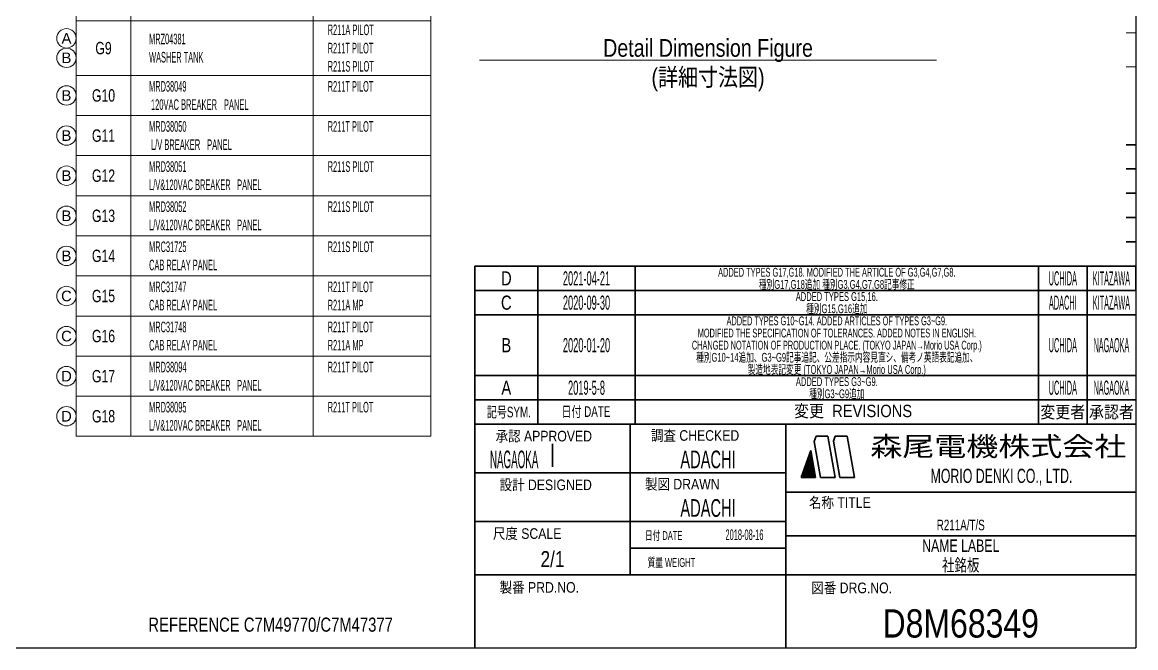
# Model space of a CAD drawing. Header units: millimetres. Extents: x 7 to 413, y 10 to 287.
# Drawn here: x 183.9 to 413, y 10.2 to 138.9 of the extents above; entities that cross this region are included whole.
import ezdxf
from ezdxf.enums import TextEntityAlignment as Align

# ---------------------------------------------------------------- set-up
doc = ezdxf.new("R2010")
doc.units = ezdxf.units.MM
for name, color, linetype in [('GR1_16', 7, 'Continuous'), ('GR2_05', 7, 'Continuous'), ('図面枠D8M', 7, 'Continuous'), ('表題、部品表', 7, 'Continuous')]:
    doc.layers.add(name, color=color, linetype=linetype)
doc.styles.add('HG丸ｺﾞｼｯｸM-PRO', font='')
doc.styles.get('HG丸ｺﾞｼｯｸM-PRO').set_extended_font_data('HG丸ｺﾞｼｯｸM-PRO')

# ---------------------------------------------------------------- blocks, each defined once
blk = doc.blocks.new('BLKF024')
at = {"layer": '図面枠D8M', "color": 4, "linetype": 'Continuous', "lineweight": 13}
for p, q in [((345.911475, 50.111631), (346.227307, 50.427463)), ((345.992404, 50.333981), (346.206109, 50.547686)), ((346.073333, 50.556331), (346.18491, 50.667909)), ((346.154262, 50.778681), (346.163712, 50.788131)), ((344.373827, 45.886976), (346.63008, 48.143229)), ((344.454756, 46.109327), (346.608881, 48.263452)), ((344.535684, 46.331677), (346.587682, 48.383675)), ((344.616613, 46.554027), (346.566484, 48.503898)), ((344.697542, 46.776377), (346.545285, 48.624121)), ((344.778471, 46.998727), (346.524087, 48.744343)), ((344.8594, 47.221078), (346.502888, 48.864566)), ((344.940329, 47.443428), (346.48169, 48.984789)), ((345.021258, 47.665778), (346.460491, 49.105012)), ((345.102186, 47.888128), (346.439293, 49.225235)), ((345.183115, 48.110479), (346.418094, 49.345457)), ((345.264044, 48.332829), (346.396896, 49.46568)), ((345.344973, 48.555179), (346.375697, 49.585903)), ((345.425902, 48.777529), (346.354499, 49.706126)), ((345.506831, 48.999879), (346.3333, 49.826349)), ((345.58776, 49.22223), (346.312102, 49.946572)), ((345.668689, 49.44458), (346.290903, 50.066794)), ((345.749617, 49.66693), (346.269705, 50.187017)), ((345.830546, 49.88928), (346.248506, 50.30724)), ((344.157871, 45.246757), (346.693675, 47.782561)), ((344.211969, 45.442276), (346.672477, 47.902784)), ((344.292898, 45.664626), (346.651278, 48.023006)), ((344.299292, 45.246757), (346.714874, 47.662338)), ((344.440714, 45.246757), (346.736072, 47.542115)), ((344.582135, 45.246757), (346.757271, 47.421892)), ((344.723556, 45.246757), (346.778469, 47.301669)), ((344.864978, 45.246757), (346.799668, 47.181447)), ((345.006399, 45.246757), (346.820866, 47.061224)), ((345.147821, 45.246757), (346.842065, 46.941001)), ((345.289242, 45.246757), (346.863263, 46.820778)), ((345.430663, 45.246757), (346.884462, 46.700555)), ((345.572085, 45.246757), (346.90566, 46.580332)), ((345.713506, 45.246757), (346.926859, 46.46011)), ((345.854927, 45.246757), (346.948057, 46.339887)), ((345.996349, 45.246757), (346.969256, 46.219664)), ((346.13777, 45.246757), (346.990455, 46.099441)), ((346.279191, 45.246757), (347.011653, 45.979218)), ((346.420613, 45.246757), (347.032852, 45.858995)), ((346.562034, 45.246757), (347.05405, 45.738773)), ((346.703455, 45.246757), (347.075249, 45.61855)), ((346.844877, 45.246757), (347.096447, 45.498327)), ((346.986298, 45.246757), (347.117646, 45.378104)), ((347.12772, 45.246757), (347.138844, 45.257881))]:
    blk.add_line(p, q, dxfattribs=at)
blk = doc.blocks.new('BLKF023')
at = {"layer": '図面枠D8M', "color": 2, "linetype": 'Continuous', "lineweight": 25}
for p in [(413, 286.75), (7, 10.25)]:
    blk.add_line(p, (413, 10.25), dxfattribs=at)
at = {"layer": '図面枠D8M', "color": 4, "linetype": 'Continuous', "lineweight": 13}
for p, q in [((413, 136.75), (411, 136.75)), ((411, 129.75), (413, 129.75))]:
    blk.add_line(p, q, dxfattribs=at)
at = {"layer": '図面枠D8M', "color": 3, "linetype": 'Continuous', "lineweight": 35}
for p, q in [((413, 113.75), (411, 113.75)), ((413, 108.75), (411, 108.75)), ((413, 103.75), (411, 103.75)), ((413, 98.75), (411, 98.75)), ((413, 93.75), (411, 93.75)), ((413, 88.75), (411, 88.75)), ((277, 83.75), (413, 83.75)), ((277, 83.75), (277, 10.25)), ((290, 83.75), (290, 56.25)), ((310, 83.75), (310, 56.25)), ((393, 83.75), (393, 56.25)), ((403, 83.75), (403, 56.25)), ((277, 78.75), (413, 78.75)), ((277, 66.25), (413, 66.25)), ((277, 61.25), (413, 61.25)), ((277, 56.25), (413, 56.25)), ((309, 56.25), (309, 25.25)), ((341, 56.25), (341, 10.25)), ((346.84, 52.65), (347.23, 53.75)), ((347.23, 53.75), (349.64, 53.75)), ((351.14, 45.25), (349.64, 53.75)), ((351.18, 53.75), (350.82, 52.76)), ((352.14, 45.25), (350.82, 52.76)), ((351.18, 53.75), (353.64, 53.75)), ((355.14, 45.25), (353.64, 53.75)), ((293, 52.17), (293, 47.48)), ((344.14, 45.25), (346.16, 50.8)), ((347.14, 45.25), (346.16, 50.8)), ((348.14, 45.25), (346.84, 52.65)), ((277, 46.25), (341, 46.25)), ((344.14, 45.25), (347.14, 45.25)), ((348.14, 45.25), (351.14, 45.25)), ((352.14, 45.25), (355.14, 45.25)), ((341, 42.25), (413, 42.25)), ((277, 36.25), (341, 36.25)), ((341, 33.25), (413, 33.25)), ((309, 30.75), (341, 30.75)), ((277, 25.25), (413, 25.25))]:
    blk.add_line(p, q, dxfattribs=at)
at = {"layer": '図面枠D8M', "color": 4, "linetype": 'Continuous', "lineweight": 13}
blk.add_blockref('BLKF024', (0, 0), dxfattribs=at)
at = {"layer": '図面枠D8M', "color": 4, "linetype": 'Continuous', "lineweight": 13, "style": 'HG丸ｺﾞｼｯｸM-PRO'}
for s, height, width, p in [('記号SYM.', 2.182, 0.69227, (284.03, 58.74)), ('日付 DATE', 2.182, 0.692507, (299.87, 58.83)), ('変更  REVISIONS', 2.5455, 0.887352, (354.85, 58.97)), ('変更者', 2.545, 0.887717, (398, 58.75)), ('承認者', 2.545, 0.887717, (408, 58.75)), ('承認 APPROVED', 2.1818, 0.863151, (291.21, 53.79)), ('調査 CHECKED', 2.182, 0.863174, (322.34, 53.92)), ('設計 DESIGNED', 2.1818, 0.862613, (291.61, 43.76)), ('製図 DRAWN', 2.182, 0.863099, (319.7, 43.9)), ('名称 TITLE', 2.182, 0.862489, (352.13, 40.11)), ('尺度 SCALE', 2.182, 0.862581, (287.78, 33.74)), ('日付 DATE', 1.818, 0.618255, (315.88, 33.34)), ('質量 WEIGHT', 1.818, 0.618812, (317.46, 27.8)), ('製番 PRD.NO.', 2.182, 0.863299, (290.29, 22.66)), ('図番 DRG.NO.', 2.182, 0.863083, (354.56, 22.56))]:
    blk.add_text(s, height=height, dxfattribs=dict(at, width=width)).set_placement(p, align=Align.MIDDLE_CENTER)
at = {"layer": '図面枠D8M', "color": 2, "linetype": 'Continuous', "lineweight": 25, "style": 'HG丸ｺﾞｼｯｸM-PRO', "width": 1.206081}
blk.add_text('森尾電機株式会社', height=4, dxfattribs=at).set_placement((384.72, 51.68), align=Align.MIDDLE_CENTER)
at = {"layer": '図面枠D8M', "color": 3, "linetype": 'Continuous', "lineweight": 35, "style": 'HG丸ｺﾞｼｯｸM-PRO', "width": 0.652197}
blk.add_text('MORIO DENKI CO., LTD.', height=2.9091, dxfattribs=at).set_placement((385.38, 45.61), align=Align.MIDDLE_CENTER)
blk = doc.blocks.new('BLKF025')
at = {"layer": '図面枠D8M', "color": 3, "linetype": 'Continuous', "lineweight": 35, "style": 'HG丸ｺﾞｼｯｸM-PRO'}
for s, height, width, p in [('D', 2.91, 0.784656, (283.5, 86.25)), ('2021-04-21', 2.909, 0.488281, (300, 86.25)), ('ADDED TYPES G17,G18. MODIFIED THE ARTICLE OF G3,G4,G7,G8.', 1.8182, 0.577463, (351.5, 87.5)), ('UCHIDA', 2.909, 0.3908, (398, 86.25)), ('KITAZAWA', 2.909, 0.308644, (408, 86.25)), ('C', 2.91, 0.782198, (283.5, 81.25)), ('2020-09-30', 2.909, 0.488281, (300, 81.25)), ('ADDED TYPES G15,16.', 1.8182, 0.618085, (351.5, 82.5)), ('ADACHI', 2.909, 0.39045, (398, 81.25)), ('KITAZAWA', 2.909, 0.308644, (408, 81.25)), ('ADDED TYPES G10~G14. ADDED ARTICLES OF TYPES G3~G9.', 1.8182, 0.498272, (351.5, 77.5)), ('B', 2.91, 0.78204, (283.5, 72.5)), ('2020-01-20', 2.909, 0.488281, (300, 72.5)), ('UCHIDA', 2.909, 0.3908, (398, 72.5)), ('NAGAOKA', 2.909, 0.334453, (408, 72.5)), ('A', 2.91, 0.782973, (283.5, 63.75)), ('2019-5-8', 2.909, 0.488281, (300, 63.75)), ('ADDED TYPES G3~G9.', 1.8182, 0.617784, (351.5, 65)), ('UCHIDA', 2.909, 0.3908, (398, 63.75)), ('NAGAOKA', 2.909, 0.334453, (408, 63.75)), ('NAGAOKA', 3.636, 0.414524, (285.11, 49)), ('ADACHI', 3.636, 0.619335, (325, 49)), ('ADACHI', 3.636, 0.619335, (325, 39)), ('R211A/T/S', 2.182, 0.692242, (377, 35.5)), ('2018-08-16', 2.182, 0.482412, (332.5, 33.5)), ('NAME LABEL', 2.545, 0.742708, (377, 31.25)), ('2/1', 3.273, 0.80628, (293, 28.5)), ('D8M68349', 5.818, 0.845432, (377, 15.25))]:
    blk.add_text(s, height=height, dxfattribs=dict(at, width=width)).set_placement(p, align=Align.MIDDLE_CENTER)
blk = doc.blocks.new('BLKF059')
at = {"layer": '表題、部品表', "color": 4, "linetype": 'Continuous', "lineweight": 13}
for p, q in [((195, 86.75), (268, 86.75)), ((195, 86.75), (195, 78.5)), ((206.25, 86.75), (206.25, 78.5)), ((243.75, 86.75), (243.75, 78.5)), ((268, 86.75), (268, 78.5)), ((195, 78.5), (268, 78.5))]:
    blk.add_line(p, q, dxfattribs=at)
blk = doc.blocks.new('BLKF061')
at = {"layer": '表題、部品表', "color": 4, "linetype": 'Continuous', "lineweight": 13}
for p, q in [((195, 155), (268, 155)), ((195, 155), (195, 86.75)), ((206.25, 155), (206.25, 86.75)), ((243.75, 155), (243.75, 86.75)), ((268, 155), (268, 86.75)), ((268, 147.5), (195, 147.5)), ((268, 139.25), (195, 139.25)), ((268, 128), (195, 128)), ((268, 119.75), (195, 119.75)), ((268, 111.5), (195, 111.5)), ((268, 103.25), (195, 103.25)), ((268, 95), (195, 95)), ((268, 86.75), (195, 86.75))]:
    blk.add_line(p, q, dxfattribs=at)
blk = doc.blocks.new('BLKF062')
at = {"layer": '表題、部品表', "color": 4, "linetype": 'Continuous', "lineweight": 13}
for p, q in [((195, 78.5), (268, 78.5)), ((195, 78.5), (195, 70.25)), ((206.25, 78.5), (206.25, 70.25)), ((243.75, 78.5), (243.75, 70.25)), ((268, 78.5), (268, 70.25)), ((195, 70.25), (268, 70.25))]:
    blk.add_line(p, q, dxfattribs=at)
blk = doc.blocks.new('BLKF075')
at = {"layer": 'GR2_05', "color": 4, "linetype": 'Continuous', "lineweight": 13}
blk.add_circle((193, 135.625), 2, dxfattribs=at)
at = {"layer": 'GR2_05', "color": 4, "linetype": 'Continuous', "lineweight": 13, "style": 'HG丸ｺﾞｼｯｸM-PRO', "width": 1.042301}
blk.add_text('A', height=2.182, dxfattribs=at).set_placement((193, 135.625), align=Align.MIDDLE_CENTER)
blk = doc.blocks.new('BLKF076')
at = {"layer": 'GR2_05', "color": 4, "linetype": 'Continuous', "lineweight": 13}
blk.add_circle((193, 131.625), 2, dxfattribs=at)
at = {"layer": 'GR2_05', "color": 4, "linetype": 'Continuous', "lineweight": 13, "style": 'HG丸ｺﾞｼｯｸM-PRO', "width": 1.04272}
blk.add_text('B', height=2.182, dxfattribs=at).set_placement((193, 131.625), align=Align.MIDDLE_CENTER)
blk = doc.blocks.new('BLKF077')
at = {"layer": 'GR2_05', "color": 4, "linetype": 'Continuous', "lineweight": 13}
blk.add_circle((193, 123.875), 2, dxfattribs=at)
at = {"layer": 'GR2_05', "color": 4, "linetype": 'Continuous', "lineweight": 13, "style": 'HG丸ｺﾞｼｯｸM-PRO', "width": 1.04272}
blk.add_text('B', height=2.182, dxfattribs=at).set_placement((193, 123.875), align=Align.MIDDLE_CENTER)
blk = doc.blocks.new('BLKF078')
at = {"layer": 'GR2_05', "color": 4, "linetype": 'Continuous', "lineweight": 13}
blk.add_circle((193, 115.625), 2, dxfattribs=at)
at = {"layer": 'GR2_05', "color": 4, "linetype": 'Continuous', "lineweight": 13, "style": 'HG丸ｺﾞｼｯｸM-PRO', "width": 1.04272}
blk.add_text('B', height=2.182, dxfattribs=at).set_placement((193, 115.625), align=Align.MIDDLE_CENTER)
blk = doc.blocks.new('BLKF079')
at = {"layer": 'GR2_05', "color": 4, "linetype": 'Continuous', "lineweight": 13}
blk.add_circle((193, 107.375), 2, dxfattribs=at)
at = {"layer": 'GR2_05', "color": 4, "linetype": 'Continuous', "lineweight": 13, "style": 'HG丸ｺﾞｼｯｸM-PRO', "width": 1.04272}
blk.add_text('B', height=2.182, dxfattribs=at).set_placement((193, 107.375), align=Align.MIDDLE_CENTER)
blk = doc.blocks.new('BLKF080')
at = {"layer": 'GR2_05', "color": 4, "linetype": 'Continuous', "lineweight": 13}
blk.add_circle((193, 99.125), 2, dxfattribs=at)
at = {"layer": 'GR2_05', "color": 4, "linetype": 'Continuous', "lineweight": 13, "style": 'HG丸ｺﾞｼｯｸM-PRO', "width": 1.04272}
blk.add_text('B', height=2.182, dxfattribs=at).set_placement((193, 99.125), align=Align.MIDDLE_CENTER)
blk = doc.blocks.new('BLKF081')
at = {"layer": 'GR2_05', "color": 4, "linetype": 'Continuous', "lineweight": 13}
blk.add_circle((193, 90.875), 2, dxfattribs=at)
at = {"layer": 'GR2_05', "color": 4, "linetype": 'Continuous', "lineweight": 13, "style": 'HG丸ｺﾞｼｯｸM-PRO', "width": 1.04272}
blk.add_text('B', height=2.182, dxfattribs=at).set_placement((193, 90.875), align=Align.MIDDLE_CENTER)
blk = doc.blocks.new('BLKF082')
at = {"layer": 'GR2_05', "color": 4, "linetype": 'Continuous', "lineweight": 13}
blk.add_circle((193, 82.625), 2, dxfattribs=at)
at = {"layer": 'GR2_05', "color": 4, "linetype": 'Continuous', "lineweight": 13, "style": 'HG丸ｺﾞｼｯｸM-PRO', "width": 1.042931}
blk.add_text('C', height=2.182, dxfattribs=at).set_placement((193, 82.625), align=Align.MIDDLE_CENTER)
blk = doc.blocks.new('BLKF083')
at = {"layer": 'GR2_05', "color": 4, "linetype": 'Continuous', "lineweight": 13}
blk.add_circle((193, 74.375), 2, dxfattribs=at)
at = {"layer": 'GR2_05', "color": 4, "linetype": 'Continuous', "lineweight": 13, "style": 'HG丸ｺﾞｼｯｸM-PRO', "width": 1.042931}
blk.add_text('C', height=2.182, dxfattribs=at).set_placement((193, 74.375), align=Align.MIDDLE_CENTER)
blk = doc.blocks.new('BLKF085')
at = {"layer": '図面枠D8M', "color": 3, "linetype": 'Continuous', "lineweight": 35}
for p, q in [((277, 88.75), (413, 88.75)), ((277, 88.75), (277, 83.75)), ((290, 88.75), (290, 83.75)), ((310, 88.75), (310, 83.75)), ((393, 88.75), (393, 83.75)), ((403, 88.75), (403, 83.75)), ((413, 88.75), (413, 83.75)), ((277, 83.75), (413, 83.75))]:
    blk.add_line(p, q, dxfattribs=at)
blk = doc.blocks.new('BLKF084')
at = {"layer": '図面枠D8M', "color": 3, "linetype": 'Continuous', "lineweight": 35}
blk.add_blockref('BLKF085', (0, 0), dxfattribs=at)
blk = doc.blocks.new('BLKF086')
at = {"layer": '表題、部品表', "color": 4, "linetype": 'Continuous', "lineweight": 13}
for p, q in [((195, 70.25), (268, 70.25)), ((195, 70.25), (195, 62)), ((206.25, 70.25), (206.25, 62)), ((243.75, 70.25), (243.75, 62)), ((268, 70.25), (268, 62)), ((195, 62), (268, 62))]:
    blk.add_line(p, q, dxfattribs=at)
blk = doc.blocks.new('BLKF087')
at = {"layer": '表題、部品表', "color": 4, "linetype": 'Continuous', "lineweight": 13}
for p, q in [((195, 62), (268, 62)), ((195, 62), (195, 53.75)), ((206.25, 62), (206.25, 53.75)), ((243.75, 62), (243.75, 53.75)), ((268, 62), (268, 53.75)), ((195, 53.75), (268, 53.75))]:
    blk.add_line(p, q, dxfattribs=at)
blk = doc.blocks.new('BLKF088')
at = {"layer": 'GR2_05', "color": 4, "linetype": 'Continuous', "lineweight": 13}
blk.add_circle((193, 66.125), 2, dxfattribs=at)
at = {"layer": 'GR2_05', "color": 4, "linetype": 'Continuous', "lineweight": 13, "style": 'HG丸ｺﾞｼｯｸM-PRO', "width": 1.042833}
blk.add_text('D', height=2.182, dxfattribs=at).set_placement((193, 66.125), align=Align.MIDDLE_CENTER)
blk = doc.blocks.new('BLKF089')
at = {"layer": 'GR2_05', "color": 4, "linetype": 'Continuous', "lineweight": 13}
blk.add_circle((193, 57.875), 2, dxfattribs=at)
at = {"layer": 'GR2_05', "color": 4, "linetype": 'Continuous', "lineweight": 13, "style": 'HG丸ｺﾞｼｯｸM-PRO', "width": 1.042833}
blk.add_text('D', height=2.182, dxfattribs=at).set_placement((193, 57.875), align=Align.MIDDLE_CENTER)

msp = doc.modelspace()

# ---------------------------------------------------------------- linework, layer by layer
at = {"layer": 'GR1_16', "color": 4, "linetype": 'Continuous', "lineweight": 13}
msp.add_line((278, 131.13), (372, 131.13), dxfattribs=at)

# ---------------------------------------------------------------- block references
at = {"layer": 'GR2_05', "color": 4, "linetype": 'Continuous', "lineweight": 13}
for name in ['BLKF075', 'BLKF076', 'BLKF077', 'BLKF078', 'BLKF079', 'BLKF080', 'BLKF081', 'BLKF082', 'BLKF083', 'BLKF088', 'BLKF089']:
    msp.add_blockref(name, (0, 0), dxfattribs=at)
at = {"layer": '図面枠D8M', "color": 4, "linetype": 'Continuous', "lineweight": 35}
msp.add_blockref('BLKF023', (0, 0), dxfattribs=at)
at = {"layer": '図面枠D8M', "color": 3, "linetype": 'Continuous', "lineweight": 35}
for name in ['BLKF084', 'BLKF025']:
    msp.add_blockref(name, (0, 0), dxfattribs=at)
at = {"layer": '表題、部品表', "color": 4, "linetype": 'Continuous', "lineweight": 13}
for name in ['BLKF061', 'BLKF059', 'BLKF062', 'BLKF086', 'BLKF087']:
    msp.add_blockref(name, (0, 0), dxfattribs=at)

# ---------------------------------------------------------------- texts
at = {"layer": 'GR1_16', "color": 3, "linetype": 'Continuous', "lineweight": 35, "style": 'HG丸ｺﾞｼｯｸM-PRO'}
for s, height, width, p in [('Detail Dimension Figure', 3.6364, 0.831934, (325, 133.66)), ('(詳細寸法図)', 3.636, 0.830266, (325, 127.66))]:
    msp.add_text(s, height=height, dxfattribs=dict(at, width=width)).set_placement(p, align=Align.MIDDLE_CENTER)
at = {"layer": '図面枠D8M', "color": 3, "linetype": 'Continuous', "lineweight": 35, "style": 'HG丸ｺﾞｼｯｸM-PRO'}
for s, height, width, p in [('種別G17,G18追加 種別G3,G4,G7,G8記事修正', 1.8182, 0.618338, (351.5, 85)), ('種別G15,G16追加', 1.8182, 0.618696, (351.5, 80)), ('MODIFIED THE SPECIFICATION OF TOLERANCES. ADDED NOTES IN ENGLISH.', 1.8182, 0.497789, (351.5, 75)), ('CHANGED NOTATION OF PRODUCTION PLACE. (TOKYO JAPAN→Morio USA Corp.)', 1.8182, 0.497409, (351.5, 72.5)), ('種別G10~14追加、G3~G9記事追記、公差指示内容見直シ、備考ノ英語表記追加、', 1.8182, 0.618837, (351.5, 70)), ('製造地表記変更 (TOKYO JAPAN→Morio USA Corp.)', 1.8182, 0.618478, (351.5, 67.5)), ('種別G3~G9追加', 1.818, 0.618448, (351.5, 62.5)), ('社銘板', 2.545, 0.741121, (377, 27.25)), ('REFERENCE C7M49770/C7M47377', 2.9091, 0.783582, (235, 15))]:
    msp.add_text(s, height=height, dxfattribs=dict(at, width=width)).set_placement(p, align=Align.MIDDLE_CENTER)
at = {"layer": '表題、部品表', "color": 3, "linetype": 'Continuous', "lineweight": 35, "style": 'HG丸ｺﾞｼｯｸM-PRO'}
for s, height, width, p in [('R211A PILOT', 2.1818, 0.522307, (246.75, 137.38)), ('MRZ04381', 2.182, 0.521211, (210, 135.5)), ('R211T PILOT', 2.1818, 0.522063, (246.75, 133.62)), ('WASHER TANK', 2.1818, 0.522409, (210, 131.75)), ('R211S PILOT', 2.1818, 0.522047, (246.75, 129.88)), ('MRD38049', 2.182, 0.521209, (210, 125.75)), ('R211T PILOT', 2.1818, 0.522063, (246.75, 125.75)), ('120VAC BREAKER\u3000PANEL', 2.1818, 0.464783, (210.38, 122)), ('MRD38050', 2.182, 0.521209, (210, 117.5)), ('R211T PILOT', 2.1818, 0.522063, (246.75, 117.5)), ('L/V BREAKER\u3000PANEL', 2.1818, 0.464432, (210.38, 113.75)), ('MRD38051', 2.182, 0.521209, (210, 109.25)), ('R211S PILOT', 2.1818, 0.522047, (246.75, 109.25)), ('L/V&120VAC BREAKER\u3000PANEL', 2.1818, 0.439262, (210, 105.5)), ('MRD38052', 2.182, 0.521209, (210, 101)), ('R211S PILOT', 2.1818, 0.522047, (246.75, 101)), ('L/V&120VAC BREAKER\u3000PANEL', 2.1818, 0.439262, (210, 97.25)), ('MRC31725', 2.182, 0.521215, (210, 92.75)), ('R211S PILOT', 2.1818, 0.522047, (246.75, 92.75)), ('CAB RELAY PANEL', 2.1818, 0.522797, (210, 89)), ('MRC31747', 2.182, 0.521215, (210, 84.5)), ('R211T PILOT', 2.1818, 0.522063, (246.75, 84.5)), ('CAB RELAY PANEL', 2.1818, 0.522797, (210, 80.75)), ('R211A MP', 2.182, 0.522209, (246.75, 80.75)), ('MRC31748', 2.182, 0.521215, (210, 76.25)), ('R211T PILOT', 2.1818, 0.522063, (246.75, 76.25)), ('CAB RELAY PANEL', 2.1818, 0.522797, (210, 72.5)), ('R211A MP', 2.182, 0.522209, (246.75, 72.5)), ('MRD38094', 2.182, 0.521209, (210, 68)), ('R211T PILOT', 2.1818, 0.522063, (246.75, 68)), ('L/V&120VAC BREAKER\u3000PANEL', 2.1818, 0.439262, (210, 64.25)), ('MRD38095', 2.182, 0.521209, (210, 59.75)), ('R211T PILOT', 2.1818, 0.522063, (246.75, 59.75)), ('L/V&120VAC BREAKER\u3000PANEL', 2.1818, 0.439262, (210, 56))]:
    msp.add_text(s, height=height, dxfattribs=dict(at, width=width)).set_placement(p, align=Align.MIDDLE_LEFT)
for s, width, p in [('G9', 0.739948, (200.62, 133.62)), ('G10', 0.740174, (200.62, 123.88)), ('G11', 0.740174, (200.62, 115.62)), ('G12', 0.740174, (200.62, 107.38)), ('G13', 0.740174, (200.62, 99.12)), ('G14', 0.740174, (200.62, 90.88)), ('G15', 0.740174, (200.62, 82.62)), ('G16', 0.740174, (200.62, 74.38)), ('G17', 0.740174, (200.62, 66.12)), ('G18', 0.740174, (200.62, 57.88))]:
    msp.add_text(s, height=2.545, dxfattribs=dict(at, width=width)).set_placement(p, align=Align.MIDDLE_CENTER)

doc.saveas('drawing.dxf')
